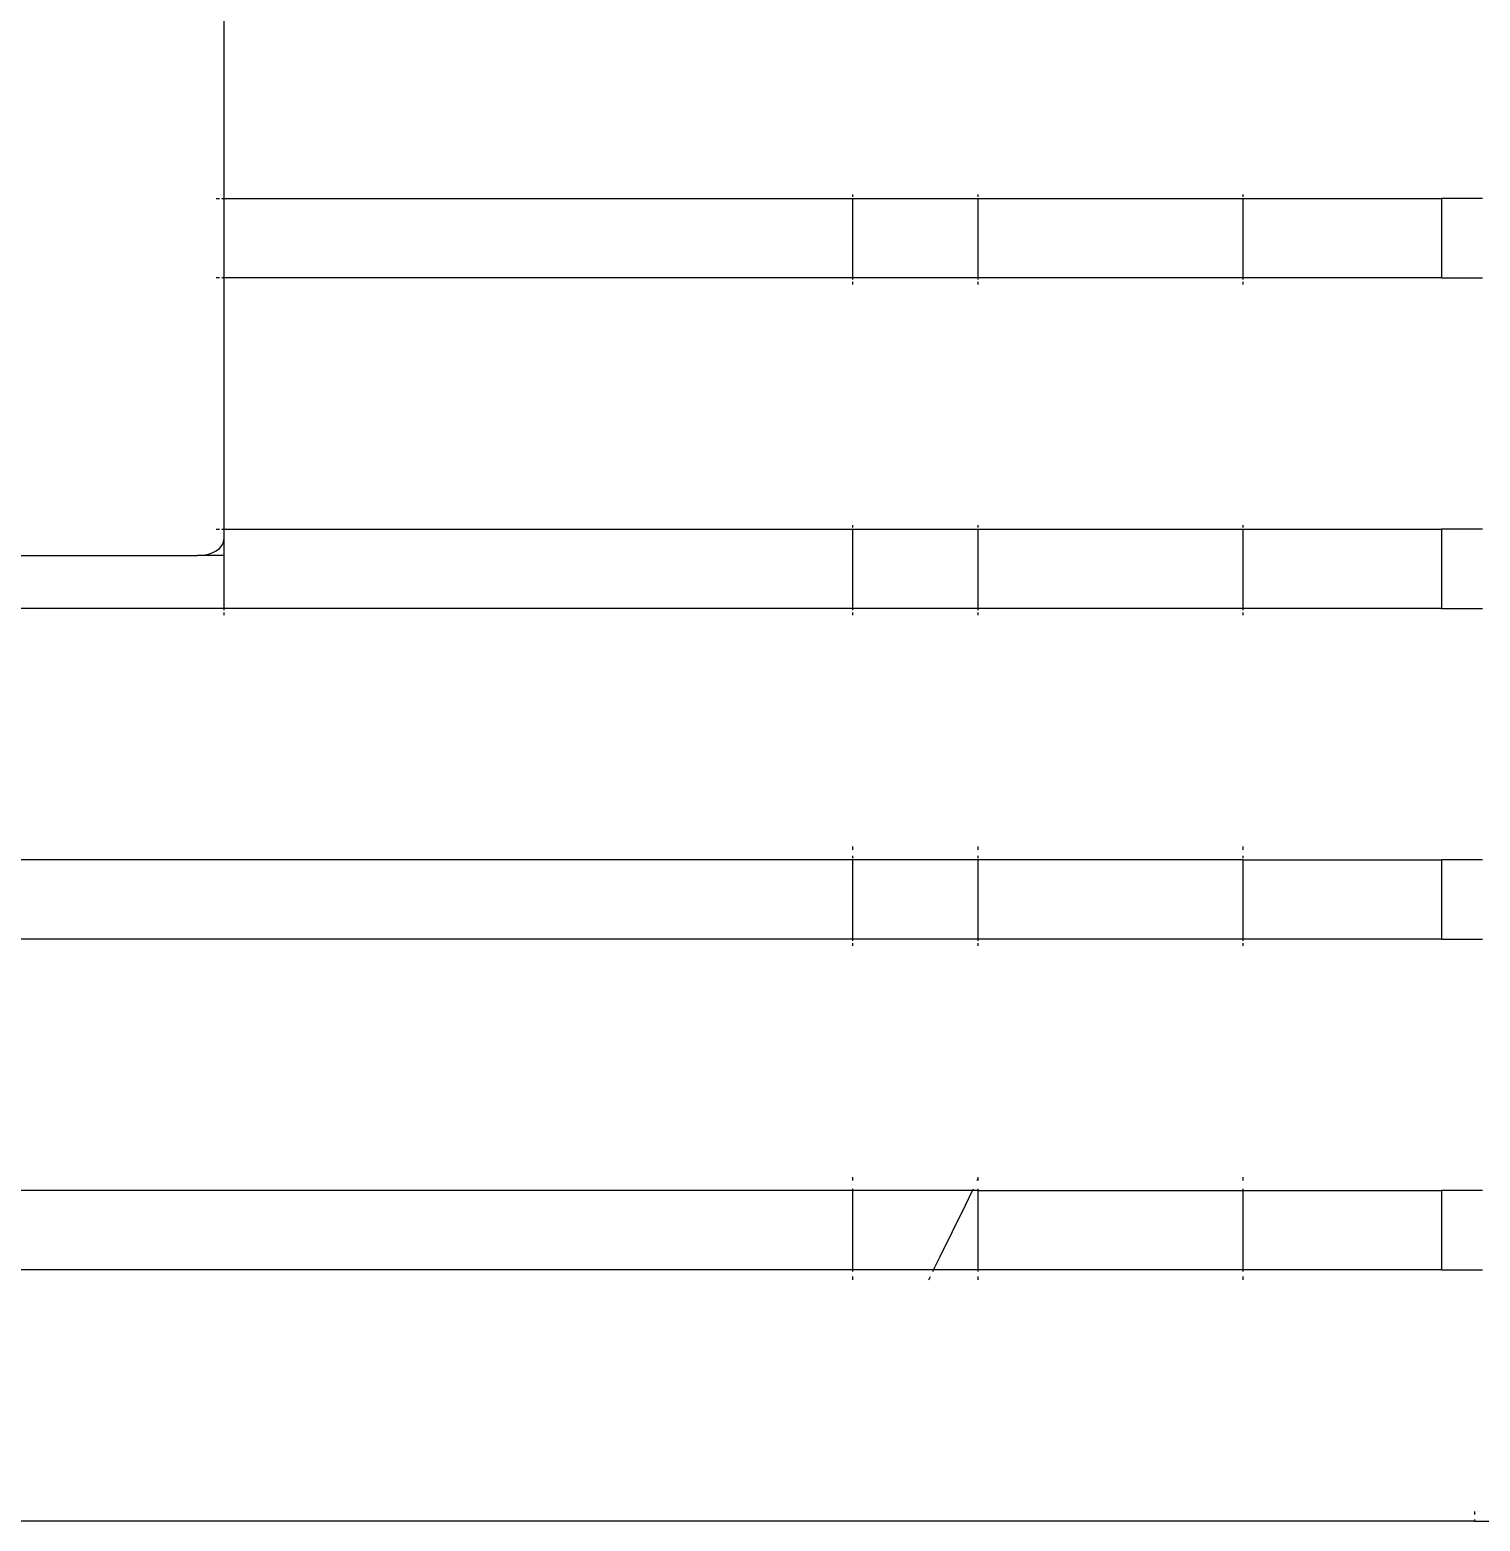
# Model space of a CAD drawing. Header units: millimetres. Extents: x -2916 to 2490, y 92 to 4100.
# Drawn here: x -2005.4 to -1786.2, y 2568.1 to 2793.6 of the extents above; entities that cross this region are included whole.
import ezdxf

# ---------------------------------------------------------------- set-up
doc = ezdxf.new("R2010")
doc.units = ezdxf.units.MM

msp = doc.modelspace()

# ---------------------------------------------------------------- linework, layer by layer
for p, q in [((-1976.08, 2804.14), (-1976.08, 2770.14)), ((-1976.08, 2770.14), (-1976.08, 2769.76)), ((-1976.08, 2769.76), (-1976.08, 2769.63)), ((-1976.08, 2769.63), (-1976.08, 2769.14)), ((-1976.08, 2769.14), (-1976.08, 2768.73)), ((-1977.25, 2768.14), (-1976.76, 2768.14)), ((-1976.39, 2768.14), (-1976.16, 2768.14)), ((-1976.08, 2768.73), (-1976.08, 2768.41)), ((-1976.08, 2768.41), (-1976.08, 2768.21)), ((-1976.08, 2768.21), (-1976.08, 2768.18)), ((-1976.08, 2768.18), (-1976.08, 2768.14)), ((-1976.08, 2768.14), (-1881.01, 2768.14)), ((-1976.08, 2768.14), (-1976.08, 2756.14)), ((-1881.01, 2768.41), (-1881.01, 2768.73)), ((-1881.01, 2768.18), (-1881.01, 2768.21)), ((-1881.01, 2768.14), (-1881.01, 2768.18)), ((-1881.01, 2768.14), (-1880.76, 2768.14)), ((-1881.01, 2756.14), (-1881.01, 2768.14)), ((-1880.76, 2768.14), (-1862.08, 2768.14)), ((-1862.08, 2768.41), (-1862.08, 2768.73)), ((-1862.08, 2768.18), (-1862.08, 2768.21)), ((-1862.08, 2768.14), (-1862.08, 2768.18)), ((-1862.08, 2756.14), (-1862.08, 2768.14)), ((-1862.08, 2768.14), (-1822.08, 2768.14)), ((-1822.08, 2768.73), (-1822.08, 2768.41)), ((-1822.08, 2768.21), (-1822.08, 2768.18)), ((-1822.08, 2768.18), (-1822.08, 2768.14)), ((-1822.08, 2768.14), (-1822.08, 2756.14)), ((-1822.08, 2768.14), (-1792.08, 2768.14)), ((-1792.08, 2768.14), (-1792.08, 2756.14)), ((-1791.99, 2768.14), (-1792.08, 2768.14)), ((-1791.88, 2768.14), (-1791.99, 2768.14)), ((-1791.72, 2768.14), (-1791.88, 2768.14)), ((-1791.52, 2768.14), (-1791.72, 2768.14)), ((-1791.27, 2768.14), (-1791.52, 2768.14)), ((-1790.98, 2768.14), (-1791.27, 2768.14)), ((-1790.65, 2768.14), (-1790.98, 2768.14)), ((-1790.27, 2768.14), (-1790.65, 2768.14)), ((-1789.86, 2768.14), (-1790.27, 2768.14)), ((-1789.4, 2768.14), (-1789.86, 2768.14)), ((-1788.91, 2768.14), (-1789.4, 2768.14)), ((-1788.37, 2768.14), (-1788.91, 2768.14)), ((-1787.8, 2768.14), (-1788.37, 2768.14)), ((-1787.2, 2768.14), (-1787.8, 2768.14)), ((-1786.56, 2768.14), (-1787.2, 2768.14)), ((-1785.88, 2768.14), (-1786.56, 2768.14)), ((-1976.76, 2756.14), (-1977.25, 2756.14)), ((-1976.16, 2756.14), (-1976.39, 2756.14)), ((-1881.01, 2756.14), (-1976.08, 2756.14)), ((-1976.08, 2756.14), (-1976.08, 2756.1)), ((-1976.08, 2756.1), (-1976.08, 2755.88)), ((-1976.08, 2755.88), (-1976.08, 2755.56)), ((-1880.76, 2756.14), (-1881.01, 2756.14)), ((-1881.01, 2756.09), (-1881.01, 2756.14)), ((-1881.01, 2755.88), (-1881.01, 2756.09)), ((-1862.08, 2756.14), (-1880.76, 2756.14)), ((-1862.08, 2756.08), (-1862.08, 2756.14)), ((-1822.08, 2756.14), (-1862.08, 2756.14)), ((-1862.08, 2755.88), (-1862.08, 2756.08)), ((-1822.08, 2756.14), (-1822.08, 2756.08)), ((-1792.08, 2756.14), (-1822.08, 2756.14)), ((-1822.08, 2756.08), (-1822.08, 2755.88)), ((-1792.08, 2756.14), (-1791.99, 2756.14)), ((-1791.99, 2756.14), (-1791.88, 2756.14)), ((-1791.88, 2756.14), (-1791.72, 2756.14)), ((-1791.72, 2756.14), (-1791.52, 2756.14)), ((-1791.52, 2756.14), (-1791.27, 2756.14)), ((-1791.27, 2756.14), (-1790.98, 2756.14)), ((-1790.98, 2756.14), (-1790.65, 2756.14)), ((-1790.65, 2756.14), (-1790.27, 2756.14)), ((-1790.27, 2756.14), (-1789.86, 2756.14)), ((-1789.86, 2756.14), (-1789.4, 2756.14)), ((-1789.4, 2756.14), (-1788.91, 2756.14)), ((-1788.91, 2756.14), (-1788.37, 2756.14)), ((-1788.37, 2756.14), (-1787.8, 2756.14)), ((-1787.8, 2756.14), (-1787.2, 2756.14)), ((-1787.2, 2756.14), (-1786.56, 2756.14)), ((-1786.56, 2756.14), (-1785.88, 2756.14)), ((-1976.08, 2755.56), (-1976.08, 2755.14)), ((-1976.08, 2755.14), (-1976.08, 2754.66)), ((-1976.08, 2754.66), (-1976.08, 2754.53)), ((-1976.08, 2754.53), (-1976.08, 2754.14)), ((-1976.08, 2754.14), (-1976.08, 2720.14)), ((-1881.01, 2755.14), (-1881.01, 2755.56)), ((-1862.08, 2755.14), (-1862.08, 2755.56)), ((-1822.08, 2755.56), (-1822.08, 2755.14)), ((-1976.08, 2720.14), (-1976.08, 2719.76)), ((-1976.08, 2719.76), (-1976.08, 2719.63)), ((-1976.08, 2719.63), (-1976.08, 2719.14)), ((-1977.25, 2718.14), (-1976.76, 2718.14)), ((-1976.39, 2718.14), (-1976.16, 2718.14)), ((-1976.08, 2719.14), (-1976.08, 2718.73)), ((-1976.08, 2718.73), (-1976.08, 2718.41)), ((-1976.08, 2718.41), (-1976.08, 2718.21)), ((-1976.08, 2718.21), (-1976.08, 2718.18)), ((-1976.08, 2718.18), (-1976.08, 2718.14)), ((-1976.08, 2718.14), (-1881.01, 2718.16)), ((-1976.08, 2718.14), (-1976.08, 2716.6)), ((-1881.01, 2718.41), (-1881.01, 2718.73)), ((-1881.01, 2718.16), (-1881.01, 2718.21)), ((-1881.01, 2718.16), (-1880.76, 2718.16)), ((-1881.01, 2706.14), (-1881.01, 2718.16)), ((-1880.76, 2718.16), (-1862.08, 2718.16)), ((-1862.08, 2718.41), (-1862.08, 2718.73)), ((-1862.08, 2718.16), (-1862.08, 2718.21)), ((-1862.08, 2706.14), (-1862.08, 2718.16)), ((-1862.08, 2718.16), (-1822.08, 2718.15)), ((-1822.08, 2718.73), (-1822.08, 2718.41)), ((-1822.08, 2718.21), (-1822.08, 2718.15)), ((-1822.08, 2718.15), (-1822.08, 2706.14)), ((-1822.08, 2718.15), (-1792.08, 2718.14)), ((-1792.08, 2718.14), (-1792.08, 2706.14)), ((-1791.99, 2718.14), (-1792.08, 2718.14)), ((-1791.88, 2718.14), (-1791.99, 2718.14)), ((-1791.72, 2718.14), (-1791.88, 2718.14)), ((-1791.52, 2718.14), (-1791.72, 2718.14)), ((-1791.27, 2718.14), (-1791.52, 2718.14)), ((-1790.98, 2718.14), (-1791.27, 2718.14)), ((-1790.65, 2718.14), (-1790.98, 2718.14)), ((-1790.27, 2718.14), (-1790.65, 2718.14)), ((-1789.86, 2718.14), (-1790.27, 2718.14)), ((-1789.4, 2718.14), (-1789.86, 2718.14)), ((-1788.91, 2718.14), (-1789.4, 2718.14)), ((-1788.37, 2718.14), (-1788.91, 2718.14)), ((-1787.8, 2718.14), (-1788.37, 2718.14)), ((-1787.2, 2718.14), (-1787.8, 2718.14)), ((-1786.56, 2718.14), (-1787.2, 2718.14)), ((-1785.88, 2718.14), (-1786.56, 2718.14)), ((-1977.25, 2714.86), (-1976.76, 2715.24)), ((-1976.76, 2715.24), (-1976.39, 2715.66)), ((-1976.39, 2715.66), (-1976.16, 2716.12)), ((-1976.16, 2716.12), (-1976.08, 2716.6)), ((-1976.08, 2716.6), (-1976.08, 2714.14)), ((-2072.08, 2714.14), (-1980.08, 2714.14)), ((-1980.08, 2714.14), (-1979.3, 2714.19)), ((-1976.08, 2714.14), (-1980.08, 2714.14)), ((-1979.3, 2714.19), (-1978.55, 2714.33)), ((-1978.55, 2714.33), (-1977.86, 2714.56)), ((-1977.86, 2714.56), (-1977.25, 2714.86)), ((-1976.08, 2714.14), (-1976.08, 2706.14)), ((-1976.08, 2706.14), (-2076.08, 2706.14)), ((-1976.08, 2706.14), (-1976.08, 2706.1)), ((-1881.01, 2706.14), (-1976.08, 2706.14)), ((-1976.08, 2706.1), (-1976.08, 2705.88)), ((-1881.01, 2706.1), (-1881.01, 2706.14)), ((-1880.76, 2706.14), (-1881.01, 2706.14)), ((-1881.01, 2706.08), (-1881.01, 2706.1)), ((-1881.01, 2705.88), (-1881.01, 2706.08)), ((-1862.08, 2706.14), (-1880.76, 2706.14)), ((-1862.08, 2706.1), (-1862.08, 2706.14)), ((-1822.08, 2706.14), (-1862.08, 2706.14)), ((-1862.08, 2706.08), (-1862.08, 2706.1)), ((-1862.08, 2705.88), (-1862.08, 2706.08)), ((-1822.08, 2706.14), (-1822.08, 2706.11)), ((-1792.08, 2706.14), (-1822.08, 2706.14)), ((-1822.08, 2706.11), (-1822.08, 2706.08)), ((-1822.08, 2706.08), (-1822.08, 2705.88)), ((-1792.08, 2706.14), (-1791.99, 2706.14)), ((-1791.99, 2706.14), (-1791.88, 2706.14)), ((-1791.88, 2706.14), (-1791.72, 2706.14)), ((-1791.72, 2706.14), (-1791.52, 2706.14)), ((-1791.52, 2706.14), (-1791.27, 2706.14)), ((-1791.27, 2706.14), (-1790.98, 2706.14)), ((-1790.98, 2706.14), (-1790.65, 2706.14)), ((-1790.65, 2706.14), (-1790.27, 2706.14)), ((-1790.27, 2706.14), (-1789.86, 2706.14)), ((-1789.86, 2706.14), (-1789.4, 2706.14)), ((-1789.4, 2706.14), (-1788.91, 2706.14)), ((-1788.91, 2706.14), (-1788.37, 2706.14)), ((-1788.37, 2706.14), (-1787.8, 2706.14)), ((-1787.8, 2706.14), (-1787.2, 2706.14)), ((-1787.2, 2706.14), (-1786.56, 2706.14)), ((-1786.56, 2706.14), (-1785.88, 2706.14)), ((-1976.08, 2705.56), (-1976.08, 2705.14)), ((-1881.01, 2705.14), (-1881.01, 2705.56)), ((-1862.08, 2705.14), (-1862.08, 2705.56)), ((-1822.08, 2705.56), (-1822.08, 2705.14)), ((-1881.01, 2669.79), (-1881.01, 2670.14)), ((-1862.08, 2669.8), (-1862.08, 2670.14)), ((-1822.08, 2670.14), (-1822.08, 2669.81)), ((-1881.01, 2668.14), (-2023.3, 2668.14)), ((-1881.01, 2669.63), (-1881.01, 2669.79)), ((-1881.01, 2668.41), (-1881.01, 2668.73)), ((-1881.01, 2668.14), (-1881.01, 2668.21)), ((-1881.01, 2656.14), (-1881.01, 2668.14)), ((-1880.76, 2668.14), (-1881.01, 2668.14)), ((-1862.08, 2668.14), (-1880.76, 2668.14)), ((-1862.08, 2669.63), (-1862.08, 2669.8)), ((-1862.08, 2668.41), (-1862.08, 2668.73)), ((-1862.08, 2668.14), (-1862.08, 2668.21)), ((-1862.08, 2656.14), (-1862.08, 2668.14)), ((-1822.08, 2668.14), (-1862.08, 2668.14)), ((-1822.08, 2669.81), (-1822.08, 2669.63)), ((-1822.08, 2668.73), (-1822.08, 2668.41)), ((-1822.08, 2668.21), (-1822.08, 2668.14)), ((-1822.08, 2668.14), (-1822.08, 2656.14)), ((-1822.08, 2668.14), (-1792.08, 2668.14)), ((-1792.08, 2668.14), (-1792.08, 2656.14)), ((-1791.99, 2668.14), (-1792.08, 2668.14)), ((-1791.88, 2668.14), (-1791.99, 2668.14)), ((-1791.72, 2668.14), (-1791.88, 2668.14)), ((-1791.52, 2668.14), (-1791.72, 2668.14)), ((-1791.27, 2668.14), (-1791.52, 2668.14)), ((-1790.98, 2668.14), (-1791.27, 2668.14)), ((-1790.65, 2668.14), (-1790.98, 2668.14)), ((-1790.27, 2668.14), (-1790.65, 2668.14)), ((-1789.86, 2668.14), (-1790.27, 2668.14)), ((-1789.4, 2668.14), (-1789.86, 2668.14)), ((-1788.91, 2668.14), (-1789.4, 2668.14)), ((-1788.37, 2668.14), (-1788.91, 2668.14)), ((-1787.8, 2668.14), (-1788.37, 2668.14)), ((-1787.2, 2668.14), (-1787.8, 2668.14)), ((-1786.56, 2668.14), (-1787.2, 2668.14)), ((-1785.88, 2668.14), (-1786.56, 2668.14)), ((-1881.01, 2656.14), (-2023.3, 2656.14)), ((-1880.76, 2656.14), (-1881.01, 2656.14)), ((-1881.01, 2656.1), (-1881.01, 2656.14)), ((-1881.01, 2656.08), (-1881.01, 2656.1)), ((-1881.01, 2655.88), (-1881.01, 2656.08)), ((-1881.01, 2655.14), (-1881.01, 2655.56)), ((-1862.08, 2656.14), (-1880.76, 2656.14)), ((-1862.08, 2656.1), (-1862.08, 2656.14)), ((-1822.08, 2656.14), (-1862.08, 2656.14)), ((-1862.08, 2656.08), (-1862.08, 2656.1)), ((-1862.08, 2655.88), (-1862.08, 2656.08)), ((-1862.08, 2655.14), (-1862.08, 2655.56)), ((-1822.08, 2656.14), (-1822.08, 2656.11)), ((-1792.08, 2656.14), (-1822.08, 2656.14)), ((-1822.08, 2656.11), (-1822.08, 2656.08)), ((-1822.08, 2656.08), (-1822.08, 2655.88)), ((-1822.08, 2655.56), (-1822.08, 2655.14)), ((-1792.08, 2656.14), (-1791.99, 2656.14)), ((-1791.99, 2656.14), (-1791.88, 2656.14)), ((-1791.88, 2656.14), (-1791.72, 2656.14)), ((-1791.72, 2656.14), (-1791.52, 2656.14)), ((-1791.52, 2656.14), (-1791.27, 2656.14)), ((-1791.27, 2656.14), (-1790.98, 2656.14)), ((-1790.98, 2656.14), (-1790.65, 2656.14)), ((-1790.65, 2656.14), (-1790.27, 2656.14)), ((-1790.27, 2656.14), (-1789.86, 2656.14)), ((-1789.86, 2656.14), (-1789.4, 2656.14)), ((-1789.4, 2656.14), (-1788.91, 2656.14)), ((-1788.91, 2656.14), (-1788.37, 2656.14)), ((-1788.37, 2656.14), (-1787.8, 2656.14)), ((-1787.8, 2656.14), (-1787.2, 2656.14)), ((-1787.2, 2656.14), (-1786.56, 2656.14)), ((-1786.56, 2656.14), (-1785.88, 2656.14)), ((-1881.01, 2618.14), (-2023.3, 2618.14)), ((-1881.01, 2619.79), (-1881.01, 2620.14)), ((-1881.01, 2619.63), (-1881.01, 2619.79)), ((-1881.01, 2618.21), (-1881.01, 2618.41)), ((-1881.01, 2618.18), (-1881.01, 2618.21)), ((-1881.01, 2618.14), (-1881.01, 2618.18)), ((-1880.76, 2618.14), (-1881.01, 2618.14)), ((-1881.01, 2606.14), (-1881.01, 2618.14)), ((-1870.82, 2618.14), (-1880.76, 2618.14)), ((-1862.94, 2618.14), (-1870.82, 2618.14)), ((-1864.02, 2615.94), (-1862.94, 2618.14)), ((-1862.94, 2618.14), (-1862.93, 2618.18)), ((-1862.08, 2618.14), (-1862.94, 2618.14)), ((-1862.93, 2618.18), (-1862.91, 2618.21)), ((-1862.91, 2618.21), (-1862.81, 2618.41)), ((-1862.22, 2619.63), (-1862.14, 2619.8)), ((-1862.14, 2619.8), (-1862.08, 2619.91)), ((-1862.08, 2619.91), (-1862.08, 2620.14)), ((-1862.08, 2619.8), (-1862.08, 2619.91)), ((-1862.08, 2619.63), (-1862.08, 2619.8)), ((-1862.08, 2618.21), (-1862.08, 2618.41)), ((-1862.08, 2618.14), (-1862.08, 2618.21)), ((-1862.08, 2606.13), (-1862.08, 2618.14)), ((-1862.08, 2618.14), (-1822.08, 2618.14)), ((-1822.08, 2620.14), (-1822.08, 2619.81)), ((-1822.08, 2619.81), (-1822.08, 2619.63)), ((-1822.08, 2618.41), (-1822.08, 2618.21)), ((-1822.08, 2618.21), (-1822.08, 2618.14)), ((-1822.08, 2618.14), (-1822.08, 2606.14)), ((-1822.08, 2618.14), (-1792.08, 2618.14)), ((-1792.08, 2618.14), (-1792.08, 2606.14)), ((-1791.99, 2618.14), (-1792.08, 2618.14)), ((-1791.88, 2618.14), (-1791.99, 2618.14)), ((-1791.72, 2618.14), (-1791.88, 2618.14)), ((-1791.52, 2618.14), (-1791.72, 2618.14)), ((-1791.27, 2618.14), (-1791.52, 2618.14)), ((-1790.98, 2618.14), (-1791.27, 2618.14)), ((-1790.65, 2618.14), (-1790.98, 2618.14)), ((-1790.27, 2618.14), (-1790.65, 2618.14)), ((-1789.86, 2618.14), (-1790.27, 2618.14)), ((-1789.4, 2618.14), (-1789.86, 2618.14)), ((-1788.91, 2618.14), (-1789.4, 2618.14)), ((-1788.37, 2618.14), (-1788.91, 2618.14)), ((-1787.8, 2618.14), (-1788.37, 2618.14)), ((-1787.2, 2618.14), (-1787.8, 2618.14)), ((-1786.56, 2618.14), (-1787.2, 2618.14)), ((-1785.88, 2618.14), (-1786.56, 2618.14)), ((-1865.97, 2611.96), (-1864.02, 2615.94)), ((-1867.83, 2608.17), (-1865.97, 2611.96)), ((-1868.82, 2606.14), (-1867.83, 2608.17)), ((-1881.01, 2606.14), (-2023.3, 2606.14)), ((-1880.76, 2606.14), (-1881.01, 2606.14)), ((-1881.01, 2606.1), (-1881.01, 2606.14)), ((-1881.01, 2606.08), (-1881.01, 2606.1)), ((-1881.01, 2605.88), (-1881.01, 2606.08)), ((-1881.01, 2604.66), (-1881.01, 2605.14)), ((-1876.7, 2606.14), (-1880.76, 2606.14)), ((-1868.82, 2606.14), (-1876.7, 2606.14)), ((-1869.54, 2604.66), (-1869.5, 2604.75)), ((-1869.5, 2604.75), (-1869.31, 2605.14)), ((-1868.95, 2605.88), (-1868.85, 2606.08)), ((-1868.85, 2606.08), (-1868.84, 2606.1)), ((-1868.84, 2606.1), (-1868.82, 2606.14)), ((-1867.83, 2606.14), (-1868.82, 2606.14)), ((-1865.97, 2606.14), (-1867.83, 2606.14)), ((-1864.02, 2606.14), (-1865.97, 2606.14)), ((-1862.08, 2606.13), (-1864.02, 2606.14)), ((-1822.08, 2606.14), (-1862.08, 2606.13)), ((-1862.08, 2606.1), (-1862.08, 2606.13)), ((-1862.08, 2606.08), (-1862.08, 2606.1)), ((-1862.08, 2605.88), (-1862.08, 2606.08)), ((-1862.08, 2604.66), (-1862.08, 2605.14)), ((-1822.08, 2606.14), (-1822.08, 2606.11)), ((-1792.08, 2606.14), (-1822.08, 2606.14)), ((-1822.08, 2606.11), (-1822.08, 2606.08)), ((-1822.08, 2606.08), (-1822.08, 2605.88)), ((-1822.08, 2605.14), (-1822.08, 2604.66)), ((-1792.08, 2606.14), (-1791.99, 2606.14)), ((-1791.99, 2606.14), (-1791.88, 2606.14)), ((-1791.88, 2606.14), (-1791.72, 2606.14)), ((-1791.72, 2606.14), (-1791.52, 2606.14)), ((-1791.52, 2606.14), (-1791.27, 2606.14)), ((-1791.27, 2606.14), (-1790.98, 2606.14)), ((-1790.98, 2606.14), (-1790.65, 2606.14)), ((-1790.65, 2606.14), (-1790.27, 2606.14)), ((-1790.27, 2606.14), (-1789.86, 2606.14)), ((-1789.86, 2606.14), (-1789.4, 2606.14)), ((-1789.4, 2606.14), (-1788.91, 2606.14)), ((-1788.91, 2606.14), (-1788.37, 2606.14)), ((-1788.37, 2606.14), (-1787.8, 2606.14)), ((-1787.8, 2606.14), (-1787.2, 2606.14)), ((-1787.2, 2606.14), (-1786.56, 2606.14)), ((-1786.56, 2606.14), (-1785.88, 2606.14)), ((-1787.08, 2569.63), (-1787.08, 2569.14)), ((-1787.08, 2568.14), (-2023.3, 2568.14)), ((-1787.08, 2568.41), (-1787.08, 2568.21)), ((-1787.08, 2568.14), (62.92, 2568.14))]:
    msp.add_line(p, q)

doc.saveas('drawing.dxf')
